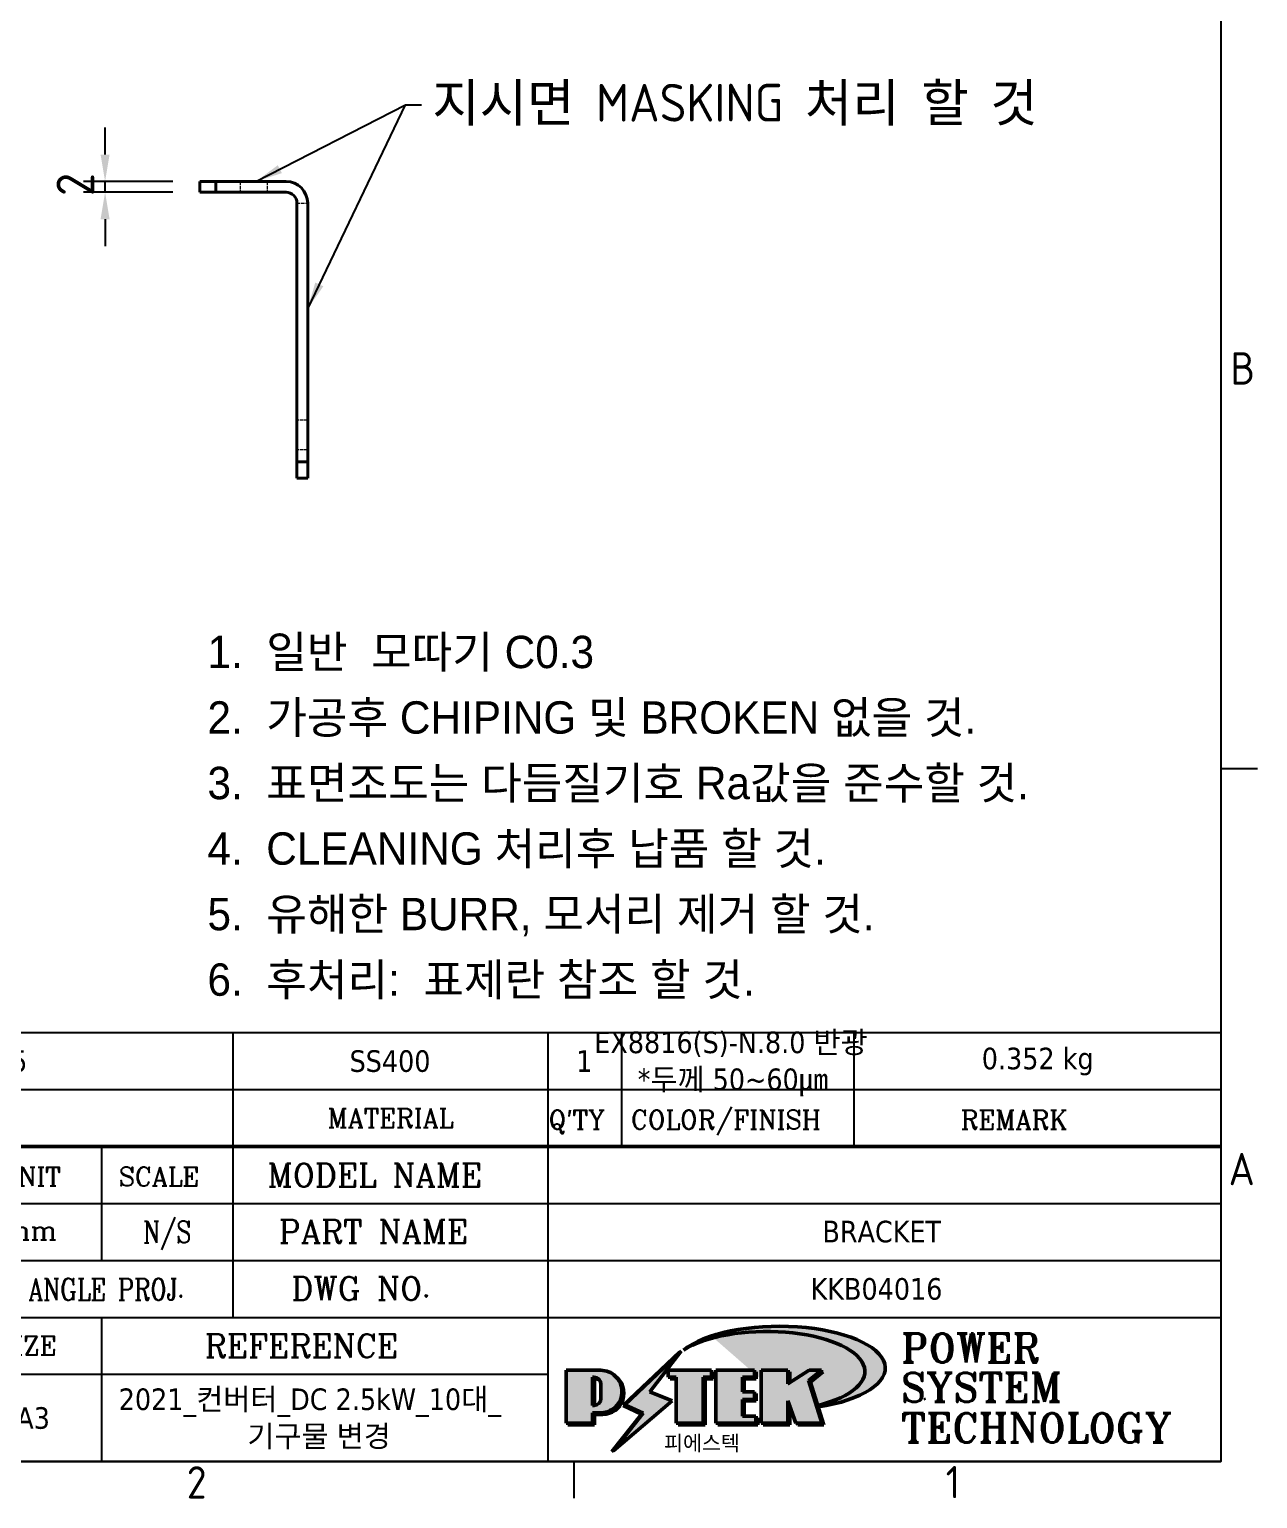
# Model space of a CAD drawing. Header units: millimetres. Extents: x 0 to 840, y 0 to 594.
# Drawn here: x 599.1 to 826.8, y 13.1 to 285.5 of the extents above; entities that cross this region are included whole.
import ezdxf
from ezdxf.enums import TextEntityAlignment as Align

# ---------------------------------------------------------------- set-up
doc = ezdxf.new("R2010")
doc.units = ezdxf.units.MM
doc.header["$LTSCALE"] = 2
doc.linetypes.add('DASHED', pattern=[0.2067, 0.1654, -0.0413])
doc.layers.get('0').update_dxf_attribs({"color": 3, "lineweight": 25})
for name, color, linetype, lineweight in [('가려진 것(ISO)', 2, 'DASHED', 18), ('가시적인 것(ISO)', 3, 'Continuous', 40), ('경계(ISO)', 7, 'Continuous', 25), ('기호(ISO)', 5, 'Continuous', 25), ('제목(ISO)', 5, 'Continuous', 50), ('치수(ISO)', 2, 'Continuous', 25), ('해치(ISO)', 7, 'Continuous', 18)]:
    doc.layers.add(name, color=color, linetype=linetype, lineweight=lineweight)
doc.styles.add('HAN_291', font='')
doc.styles.add('HAN_370', font='', dxfattribs={"width": 2})
doc.styles.add('ISO Proportional', font='arial.ttf')
doc.styles.add('RC_284', font='ROMANC.shx')
doc.styles.add('RC_287', font='ROMANC.shx')
doc.styles.add('RC_292', font='ROMANC.shx')
doc.styles.add('ROMANT_294', font='romant.shx')
doc.styles.add('문자 텍스트_M2B', font='isocp.shx')
doc.styles.add('치수 텍스트_PSTEK_POSCO', font='isocp.shx')
doc.styles.add('텍스트 스타일198', font='tahoma.ttf')
doc.styles.add('텍스트 스타일333', font='ROMANC.shx', dxfattribs={"width": 0.800000011920929})
doc.styles.get('HAN_291').set_extended_font_data('GulimChe')
doc.styles.get('HAN_370').set_extended_font_data('GulimChe')
doc.dimstyles.new('치수_PSTEK_POSCO', dxfattribs={"dimscale": 2, "dimtxt": 3.5, "dimasz": 2.5, "dimexe": 2, "dimexo": 2.5, "dimgap": 1, "dimtad": 1, "dimrnd": 1e-08, "dimdsep": 46, "dimtxsty": '치수 텍스트_PSTEK_POSCO', "dimcen": 0.09, "dimdle": 10, "dimclrd": 7, "dimclre": 7, "dimclrt": 2, "dimadec": 1, "dimazin": 2, "dimtfac": 1, "dimtmove": 0, "dimatfit": 3, "dimfxl": 0, "dimtolj": 1, "dimlwd": -1, "dimlwe": -1, "dimarcsym": 0})
doc.dimstyles.new('치수_PSTEK_POSCO$7', dxfattribs={"dimscale": 2, "dimtxt": 3.5, "dimasz": 2.5, "dimexe": 2, "dimexo": 2.5, "dimgap": 1, "dimtad": 1, "dimrnd": 1e-08, "dimdsep": 46, "dimtxsty": '치수 텍스트_PSTEK_POSCO', "dimcen": 0.09, "dimdle": 10, "dimclrd": 7, "dimclre": 7, "dimclrt": 2, "dimadec": 1, "dimazin": 2, "dimtfac": 1, "dimtmove": 0, "dimatfit": 3, "dimfxl": 0, "dimtolj": 1, "dimlwd": -1, "dimlwe": -1, "dimarcsym": 0})

# ---------------------------------------------------------------- blocks, each defined once
blk = doc.blocks.new('경계 Default Border')
at = {"layer": '경계(ISO)'}
for p, q in [((410, 74.25000190734863), (413.4000015258789, 74.25000190734863)), ((350, 10), (350, 6.599999666213989))]:
    blk.add_line(p, q, dxfattribs=at)
at = {"layer": '경계(ISO)', "flags": 128}
blk.add_lwpolyline([(10, 10), (10, 287.0000076293945), (410, 287.0000076293945), (410, 10), (10, 10)], dxfattribs=at)
at = {"layer": '경계(ISO)', "color": 2, "char_height": 3.00000011920929, "attachment_point": 7, "style": '문자 텍스트_M2B'}
for s, insert in [('B', (410.878270202895, 109.8463944559917)), ('A', (410.7144008173592, 35.61784856929444)), ('2', (314.127739416884, 6.57139439638704)), ('1', (384.4860661041481, 6.59999988079071))]:
    blk.add_mtext(s, dxfattribs=dict(at, insert=insert))
blk = doc.blocks.new('제목 블록 PSTEK')
for color, points in [(252, [(317.2195697678507, 17.0593801673321), (322.0326348870767, 21.62682475217465), (322.2781991042243, 21.94392121864296), (317.0471853425802, 16.97985676345368), (318.7512090904202, 16.1899260703855), (316.0018030350395, 12.71868385740789), (316.3356552234328, 13.00206718743325), (318.9235935156908, 16.2694494742633)]), (5, [(321.6183518841322, 17.4193704504104), (319.5281351041078, 18.24969419629727), (322.4505835294948, 22.02344462252142), (317.2195697678507, 17.0593801673321), (318.9235935156908, 16.2694494742633), (316.1741874603099, 12.79820726128571)]), (1, [(324.4839107253602, 19.60711530335299), (325.2419748254881, 19.60711530335299), (325.2419748254881, 20.25857663940324), (321.2266040451076, 20.25857663940324), (321.2266040451076, 19.60711530335299), (321.9846681452406, 19.60711530335299), (321.9846681452406, 15.3430047401139), (324.4839107253602, 15.3430047401139)]), (252, [(321.9846681452406, 19.60711530335299), (321.4042753185749, 19.60711530335299), (321.4042753185749, 19.45905590879572), (321.9846681452406, 19.45905590879572)]), (252, [(324.6615819988275, 19.45905590879572), (325.4196460989604, 19.45905590879572), (325.4196460989604, 20.11051724484596), (325.2419748254881, 20.11051724484596), (325.2419748254881, 19.60711530335299), (324.4839107253602, 19.60711530335299), (324.4839107253602, 15.3430047401139), (322.1623394187076, 15.3430047401139), (322.1623394187076, 15.19494534555726), (324.6615819988275, 15.19494534555726)]), (1, [(329.2277337269622, 20.25857663940324), (325.65654113025, 20.25857663940324), (325.65654113025, 15.3430047401139), (329.3580259941756, 15.3430047401139), (329.3580259941756, 15.9944660761648), (328.1137701654877, 15.9944660761648), (328.1137701654877, 17.56360607323003), (329.2277337269622, 17.56360607323003), (329.2277337269622, 18.25543873810179), (328.1137701654877, 18.25543873810179), (328.1137701654877, 19.60711530335299), (329.2277337269622, 19.60711530335299)]), (252, [(328.2914414389548, 19.45905590879572), (329.4054050004294, 19.45905590879572), (329.4054050004294, 20.11051724484596), (329.2277337269622, 20.11051724484596), (329.2277337269622, 19.60711530335299), (328.1137701654877, 19.60711530335299), (328.1137701654877, 18.25543873810179), (328.2914414389548, 18.25543873810179)]), (1, [(332.3312149849806, 20.25857663940324), (329.8592894925411, 20.25857663940324), (329.8592894925411, 15.3430047401139), (332.3312149849806, 15.3430047401139), (332.3312149849806, 17.4318630164523), (333.0701931098801, 15.3430047401139), (335.4855464857051, 15.3430047401139), (334.2514536401189, 19.30614745124769), (335.4379594596742, 20.25857663940324), (334.3071782107978, 20.25857663940324), (332.3312149849806, 18.99741471888304)]), (252, [(332.5088862584528, 20.1105172448466), (332.3312149849806, 20.1105172448466), (332.3312149849806, 18.99741471888368), (332.5088862584528, 19.11081371413894)]), (252, [(335.6156307331414, 20.11051724484596), (335.2535118015555, 20.11051724484596), (334.2514536401189, 19.30614745124769), (335.4855464857051, 15.3430047401139), (333.1954852176545, 15.3430047401139), (333.2478643833523, 15.19494534555726), (335.6632177591723, 15.19494534555726), (334.4291249135862, 19.15808805669106)]), (252, [(328.2914414389548, 17.41554667867274), (329.4054050004294, 17.41554667867274), (329.4054050004294, 18.10737934354514), (329.2277337269622, 18.10737934354514), (329.2277337269622, 17.56360607323003), (328.1137701654877, 17.56360607323003), (328.1137701654877, 15.9944660761648), (328.2914414389548, 15.9944660761648)]), (252, [(332.5088862584528, 16.92964231796647), (332.3312149849806, 17.43186301645164), (332.3312149849806, 15.3430047401139), (330.0369607660135, 15.3430047401139), (330.0369607660135, 15.19494534555726), (332.5088862584528, 15.19494534555726)]), (252, [(329.5356972676428, 15.8464066816075), (329.3580259941756, 15.8464066816075), (329.3580259941756, 15.3430047401139), (325.8342124037171, 15.3430047401139), (325.8342124037171, 15.19494534555726), (329.5356972676428, 15.19494534555726)])]:
    blk.add_hatch(color=color).paths.add_polyline_path(points)
h = blk.add_hatch(color=1)
edge = h.paths.add_edge_path(flags=0)
edge.add_line((314.2242174273352, 19.60711530335299), (314.2242174273352, 17.00126995915134))
edge.add_line((314.2242174273352, 17.00126995915134), (314.3485873187598, 17.00126995915134))
edge.add_arc((314.3485873187598, 17.6527312952023), 0.6514613360509371, 270, 360)
edge.add_line((315.0000486548106, 17.6527312952023), (315.0000486548106, 18.95565396730211))
edge.add_arc((314.3485873187598, 18.95565396730212), 0.6514613360508712, 0, 90)
edge.add_line((314.3485873187598, 19.60711530335299), (314.2242174273352, 19.60711530335299))
edge = h.paths.add_edge_path()
edge.add_arc((314.9847713324306, 18.28938669179658), 1.969189947606664, 269.9999999999959, 450)
edge.add_line((314.9847713324306, 20.25857663940318), (311.7664314776902, 20.25857663940324))
edge.add_line((311.7664314776902, 20.25857663940324), (311.7664314776902, 15.3430047401139))
edge.add_line((311.7664314776902, 15.3430047401139), (314.2242174273352, 15.3430047401139))
edge.add_line((314.2242174273352, 15.3430047401139), (314.2242174273352, 16.32019674418991))
edge.add_line((314.2242174273352, 16.32019674418991), (314.9847713324307, 16.32019674418991))
h = blk.add_hatch(color=252)
edge = h.paths.add_edge_path()
edge.add_arc((314.9847713324309, 18.28938669179657), 1.969189947606666, 270, 406.8278729790604)
edge.add_arc((315.1624426058984, 18.1413272972396), 1.969189947606962, -90, 53.560984836317004, ccw=False)
edge.add_line((315.1624426058984, 16.17213734963263), (314.4018887008024, 16.17213734963263))
edge.add_line((314.4018887008024, 16.17213734963263), (314.4018887008024, 15.19494534555726))
edge.add_line((314.4018887008024, 15.19494534555726), (311.9441027511573, 15.19494534555726))
edge.add_line((311.9441027511573, 15.19494534555726), (311.9441027511573, 15.3430047401139))
edge.add_line((311.9441027511573, 15.3430047401139), (314.2242174273352, 15.3430047401139))
edge.add_line((314.2242174273352, 15.3430047401139), (314.2242174273352, 16.32019674418991))
edge.add_line((314.2242174273352, 16.32019674418991), (314.9847713324309, 16.32019674418991))
h = blk.add_hatch(color=252)
edge = h.paths.add_edge_path()
edge.add_line((314.4018887008024, 19.45905590879572), (314.5262585922315, 19.45905590879572))
edge.add_arc((314.5262585922314, 18.80759457274939), 0.6514613360463194, 60.4189348879147, 90.00000000000318, ccw=False)
edge.add_arc((314.3485873187602, 18.95565396730057), 0.6514613360524251, 39.96992292766206, 90.00000000009999)
edge.add_line((314.3485873187591, 19.60711530335307), (314.2242174273352, 19.60711530335298))
edge.add_line((314.2242174273352, 19.60711530335299), (314.2242174273352, 17.00126995915134))
edge.add_line((314.2242174273352, 17.00126995915134), (314.3485873187591, 17.00126995915134))
edge.add_arc((314.3485873187568, 17.652731295233), 0.6514613360816299, 270.0000000002, 274.6930825552478)
edge.add_line((314.4018887008024, 17.0034541317032), (314.4018887008024, 19.45905590879572))
at = {"layer": '해치(ISO)', "true_color": 0x27d1fc}
h = blk.add_hatch(color=140, dxfattribs=at)
edge = h.paths.add_edge_path()
edge.add_ellipse((330.3660919371412, 20.15576403068321), major_axis=(9.100907360794343, 0), ratio=0.4069904968023172, start_angle=301.3098473703837, end_angle=507.7436900681698)
edge.add_ellipse((331.5340919371412, 20.4634168429492), major_axis=(-9.82350664112931, 0), ratio=0.3942600559756514, start_angle=111.51207141178469, end_angle=334.47025347086895, ccw=False)
edge.add_line((335.1363447531188, 16.8601935978785), (335.0955236905705, 16.99119398620872))
at = {"color": 180}
for p, q in [((182.475792979055, 11.79100474011392), (182.4757929790549, 51.56524660363496)), ((182.4757929790549, 51.56524660363496), (372.4757929537551, 51.56524660363496)), ((189.2651435055721, 51.56524660363496), (189.2651435055722, 41.00524660363494)), ((215.2152739891528, 41.00524660363494), (215.2152739891528, 51.56524660363496)), ((280.8758854511282, 51.56524660363496), (280.8758854511282, 41.00524660363494)), ((310.0881549537552, 51.56524660363496), (310.0881549537553, 41.00524660363494)), ((316.9044520275131, 51.56524660363496), (316.9044520275127, 41.00524660363494)), ((338.4566026226726, 51.56524660363496), (338.4566026226727, 41.00524660363494)), ((372.4757929537551, 51.56524660363496), (372.4757929537551, 11.79100474011389)), ((182.475792979055, 46.2852466036349), (372.4757929537551, 46.28524660363492)), ((182.475792979055, 41.00524660363493), (206.451475290024, 41.00524660363493)), ((222.9401812389276, 11.79100474011392), (222.9401812389276, 41.00524660363494)), ((239.4288871878316, 11.79100474011392), (239.4288871878316, 41.00524660363494)), ((255.9175931367356, 11.79100474011392), (255.9175931367356, 41.00524660363494)), ((268.6918866058747, 41.00524660363494), (268.6918866058747, 30.44524660363498)), ((280.8758854511282, 41.00524660363494), (280.8758854511282, 25.16524660363502)), ((310.088154953755, 41.00524660363494), (310.088154953755, 11.79100474011392)), ((182.475792979055, 35.72524660363497), (206.451475290024, 35.72524660363497)), ((198.8621818849491, 12.02524660363491), (198.8621818849491, 35.72524660363497)), ((206.451475290024, 35.72524660363497), (372.4757929537551, 35.72524660363497)), ((182.475792979055, 31.77524660363492), (206.451475290024, 31.77524660363492)), ((255.917593136736, 30.44524660363498), (372.4757929537552, 30.44524660363501)), ((182.475792979055, 27.82524660363487), (206.451475290024, 27.82524660363487)), ((255.9175931367359, 25.16524660363502), (372.4757929537552, 25.165246603635)), ((268.6918866058744, 25.16524660363502), (268.6918866058744, 11.79100474011392)), ((182.475792979055, 23.87524660363505), (206.451475290024, 23.87524660363505)), ((182.475792979055, 19.92524660363478), (206.451475290024, 19.92524660363478)), ((255.9175931367359, 19.88524660363481), (310.0881549537553, 19.88524660363481)), ((206.451475290024, 16.74100474011396), (255.9175931367359, 16.74100474011396)), ((182.475792979055, 15.97524660363496), (206.451475290024, 15.97524660363496)), ((182.475792979055, 11.79100474011392), (372.4757929537551, 11.79100474011389))]:
    blk.add_line(p, q, dxfattribs=at)
at = {"color": 7, "lineweight": 50}
for p, q in [((206.4514752900237, 11.79100474011392), (206.4514752900237, 41.00524660363494)), ((206.451475290024, 41.00524660363494), (372.4757929537551, 41.00524660363496))]:
    blk.add_line(p, q, dxfattribs=at)
at = {"color": 7}
for p, q in [((322.2781991042243, 21.94392121864296), (317.0471853425802, 16.97985676345368)), ((322.4505835294948, 22.02344462252142), (317.2195697678507, 17.0593801673321)), ((319.5281351041078, 18.24969419629727), (322.4505835294948, 22.02344462252142)), ((322.0326348870767, 21.62682475217465), (322.2781991042243, 21.94392121864296)), ((317.2195697678507, 17.0593801673321), (322.0326348870767, 21.62682475217465)), ((311.7664314776902, 20.25900474011391), (311.7664314776902, 15.34300474011391)), ((314.9847713324309, 20.25857663940324), (311.7664314776902, 20.25857663940324)), ((314.9847713324309, 20.25857663940324), (311.7664314776902, 20.25857663940324)), ((311.7664314776902, 20.25857663940324), (311.7664314776902, 15.3430047401139)), ((314.2242174273352, 17.00126995915134), (314.2242174273352, 19.60711530335299)), ((314.2242174273352, 19.60711530335299), (314.3485873187591, 19.60711530335299)), ((314.3485873187591, 19.60711530335299), (314.2242174273352, 19.60711530335299)), ((314.2242174273352, 19.60711530335299), (314.2242174273352, 17.00126995915134)), ((314.2242174273352, 17.00126995915134), (314.2242174273352, 19.60711530335299)), ((314.2242174273352, 19.60711530335299), (314.3485873187591, 19.60711530335299)), ((314.4018887008024, 19.45905590879572), (314.5262585922314, 19.45905590879572)), ((314.4018887008024, 17.0034541317032), (314.4018887008024, 19.45905590879572)), ((325.2419748254881, 20.25857663940324), (321.2266040451076, 20.25857663940324)), ((321.2266040451076, 20.25857663940324), (321.2266040451076, 19.60711530335299)), ((325.2419748254881, 20.25857663940324), (321.2266040451076, 20.25857663940324)), ((321.2266040451076, 20.25857663940324), (321.2266040451076, 19.60711530335299)), ((321.2266040451076, 19.60711530335299), (321.9846681452406, 19.60711530335299)), ((321.2266040451076, 19.60711530335299), (321.9846681452406, 19.60711530335299)), ((321.4042753185749, 19.60711530335299), (321.4042753185749, 19.45905590879572)), ((321.9846681452406, 19.60711530335299), (321.4042753185749, 19.60711530335299)), ((321.4042753185749, 19.45905590879572), (321.9846681452406, 19.45905590879572)), ((321.9846681452406, 19.60711530335299), (321.9846681452406, 15.3430047401139)), ((321.9846681452406, 19.45905590879572), (321.9846681452406, 19.60711530335299)), ((321.9846681452406, 19.60711530335299), (321.9846681452406, 15.3430047401139)), ((324.4839107253602, 19.60711530335299), (325.2419748254881, 19.60711530335299)), ((324.4839107253602, 15.3430047401139), (324.4839107253602, 19.60711530335299)), ((325.2419748254881, 19.60711530335299), (324.4839107253602, 19.60711530335299)), ((324.4839107253602, 19.60711530335299), (324.4839107253602, 15.3430047401139)), ((324.4839107253602, 19.60711530335299), (325.2419748254881, 19.60711530335299)), ((324.4839107253602, 15.3430047401139), (324.4839107253602, 19.60711530335299)), ((324.6615819988275, 19.45905590879572), (325.4196460989604, 19.45905590879572)), ((324.6615819988275, 15.19494534555726), (324.6615819988275, 19.45905590879572)), ((325.2419748254881, 19.60711530335299), (325.2419748254881, 20.25857663940324)), ((325.2419748254881, 19.60711530335299), (325.2419748254881, 20.25857663940324)), ((325.4196460989604, 20.11051724484596), (325.2419748254881, 20.11051724484596)), ((325.2419748254881, 20.11051724484596), (325.2419748254881, 19.60711530335299)), ((325.4196460989604, 19.45905590879572), (325.4196460989604, 20.11051724484596)), ((329.2277337269622, 20.25857663940324), (325.65654113025, 20.25857663940324)), ((325.65654113025, 20.25857663940324), (325.65654113025, 15.3430047401139)), ((325.65654113025, 20.25857663940324), (325.65654113025, 15.3430047401139)), ((329.2277337269622, 20.25857663940324), (325.65654113025, 20.25857663940324)), ((328.1137701654877, 18.25543873810179), (328.1137701654877, 19.60711530335299)), ((328.1137701654877, 19.60711530335299), (329.2277337269622, 19.60711530335299)), ((329.2277337269622, 19.60711530335299), (328.1137701654877, 19.60711530335299)), ((328.1137701654877, 19.60711530335299), (328.1137701654877, 18.25543873810179)), ((328.1137701654877, 18.25543873810179), (328.1137701654877, 19.60711530335299)), ((328.1137701654877, 19.60711530335299), (329.2277337269622, 19.60711530335299)), ((328.2914414389548, 18.25543873810179), (328.2914414389548, 19.45905590879572)), ((328.2914414389548, 19.45905590879572), (329.4054050004294, 19.45905590879572)), ((329.2277337269622, 19.60711530335299), (329.2277337269622, 20.25857663940324)), ((329.2277337269622, 19.60711530335299), (329.2277337269622, 20.25857663940324)), ((329.4054050004294, 20.11051724484596), (329.2277337269622, 20.11051724484596)), ((329.2277337269622, 20.11051724484596), (329.2277337269622, 19.60711530335299)), ((329.4054050004294, 19.45905590879572), (329.4054050004294, 20.11051724484596)), ((332.3312149849806, 20.25857663940324), (329.8592894925411, 20.25857663940324)), ((329.8592894925411, 20.25857663940324), (329.8592894925411, 15.3430047401139)), ((329.8592894925411, 20.25857663940324), (329.8592894925411, 15.3430047401139)), ((332.3312149849806, 20.25857663940324), (329.8592894925411, 20.25857663940324)), ((334.3071782107978, 20.25857663940324), (332.3312149849806, 18.99741471888304)), ((332.3312149849806, 18.99741471888304), (332.3312149849806, 20.25857663940324)), ((334.3071782107978, 20.25857663940324), (332.3312149849806, 18.99741471888304)), ((332.3312149849806, 18.99741471888304), (332.3312149849806, 20.25857663940324)), ((332.5088862584528, 20.1105172448466), (332.3312149849806, 20.1105172448466)), ((332.3312149849806, 20.1105172448466), (332.3312149849806, 18.99741471888368)), ((332.3312149849806, 18.99741471888368), (332.5088862584528, 19.11081371413894)), ((332.5088862584528, 19.11081371413894), (332.5088862584528, 20.1105172448466)), ((334.2514536401189, 19.30614745124769), (335.4379594596742, 20.25857663940324)), ((334.2514536401189, 19.30614745124769), (335.4379594596742, 20.25857663940324)), ((335.2535118015555, 20.11051724484596), (334.2514536401189, 19.30614745124769)), ((335.4855464857051, 15.3430047401139), (334.2514536401189, 19.30614745124769)), ((334.2514536401189, 19.30614745124769), (335.4855464857051, 15.3430047401139)), ((335.4855464857051, 15.3430047401139), (334.2514536401189, 19.30614745124769)), ((335.4379594596742, 20.25857663940324), (334.3071782107978, 20.25857663940324)), ((335.4379594596742, 20.25857663940324), (334.3071782107978, 20.25857663940324)), ((334.4291249135862, 19.15808805669104), (335.6156307331414, 20.11051724484596)), ((335.6632177591723, 15.19494534555726), (334.4291249135862, 19.15808805669104)), ((335.6156307331414, 20.11051724484596), (335.2535118015555, 20.11051724484596)), ((315.0000486548106, 18.95565396730275), (315.0000486548106, 17.65273129520161)), ((315.0000486548106, 18.95565396730275), (315.0000486548106, 17.65273129520161)), ((321.6183518841322, 17.4193704504104), (319.5281351041078, 18.24969419629727)), ((329.2277337269622, 18.25543873810179), (328.1137701654877, 18.25543873810179)), ((328.1137701654877, 18.25543873810179), (328.2914414389548, 18.25543873810179)), ((329.2277337269622, 18.25543873810179), (328.1137701654877, 18.25543873810179)), ((329.2277337269622, 17.56360607323003), (329.2277337269622, 18.25543873810179)), ((329.2277337269622, 17.56360607323003), (329.2277337269622, 18.25543873810179)), ((329.4054050004294, 18.10737934354514), (329.2277337269622, 18.10737934354514)), ((329.2277337269622, 18.10737934354514), (329.2277337269622, 17.56360607323003)), ((329.4054050004294, 17.41554667867274), (329.4054050004294, 18.10737934354514)), ((314.3485873187591, 17.00126995915134), (314.2242174273352, 17.00126995915134)), ((314.2242174273352, 17.00126995915134), (314.3485873187591, 17.00126995915134)), ((314.3485873187591, 17.00126995915134), (314.2242174273352, 17.00126995915134)), ((316.1741874603099, 12.79820726128571), (321.6183518841322, 17.4193704504104)), ((317.0471853425802, 16.97985676345368), (318.7512090904202, 16.1899260703855)), ((318.9235935156908, 16.2694494742633), (317.2195697678507, 17.0593801673321)), ((317.2195697678507, 17.0593801673321), (318.9235935156908, 16.2694494742633)), ((328.1137701654877, 17.56360607323003), (329.2277337269622, 17.56360607323003)), ((328.1137701654877, 15.9944660761648), (328.1137701654877, 17.56360607323003)), ((329.2277337269622, 17.56360607323003), (328.1137701654877, 17.56360607323003)), ((328.1137701654877, 17.56360607323003), (328.1137701654877, 15.9944660761648)), ((328.1137701654877, 17.56360607323003), (329.2277337269622, 17.56360607323003)), ((328.1137701654877, 15.9944660761648), (328.1137701654877, 17.56360607323003)), ((328.2914414389548, 15.9944660761648), (328.2914414389548, 17.41554667867274)), ((328.2914414389548, 17.41554667867274), (329.4054050004294, 17.41554667867274)), ((332.3312149849806, 17.4318630164523), (333.0701931098801, 15.3430047401139)), ((332.3312149849806, 15.3430047401139), (332.3312149849806, 17.4318630164523)), ((332.5088862584528, 16.92964231796647), (332.3312149849806, 17.43186301645164)), ((332.3312149849806, 17.43186301645164), (332.3312149849806, 15.3430047401139)), ((332.3312149849806, 17.4318630164523), (333.0701931098801, 15.3430047401139)), ((332.3312149849806, 15.3430047401139), (332.3312149849806, 17.4318630164523)), ((332.5088862584528, 15.19494534555726), (332.5088862584528, 16.92964231796647)), ((345.0447381189468, 17.50375595811051), (344.9867755289346, 17.689895936919)), ((311.7664314776902, 15.3430047401139), (314.2242174273352, 15.3430047401139)), ((311.7664314776902, 15.3430047401139), (314.2242174273352, 15.3430047401139)), ((314.2242174273352, 15.3430047401139), (311.9441027511573, 15.3430047401139)), ((311.9441027511573, 15.3430047401139), (311.9441027511573, 15.19494534555726)), ((311.9441027511573, 15.19494534555726), (314.4018887008024, 15.19494534555726)), ((314.2242174273352, 16.32019674418991), (314.9847713324309, 16.32019674418991)), ((314.2242174273352, 15.3430047401139), (314.2242174273352, 16.32019674418991)), ((314.9847713324309, 16.32019674418991), (314.2242174273352, 16.32019674418991)), ((314.2242174273352, 16.32019674418991), (314.2242174273352, 15.3430047401139)), ((314.2242174273352, 16.32019674418991), (314.9847713324309, 16.32019674418991)), ((314.2242174273352, 15.3430047401139), (314.2242174273352, 16.32019674418991)), ((314.4018887008024, 16.17213734963263), (315.162442605898, 16.17213734963263)), ((314.4018887008024, 15.19494534555726), (314.4018887008024, 16.17213734963263)), ((318.7512090904202, 16.1899260703855), (316.0018030350395, 12.71868385740789)), ((318.9235935156908, 16.2694494742633), (316.1741874603099, 12.79820726128571)), ((316.3356552234328, 13.00206718743325), (318.9235935156908, 16.2694494742633)), ((321.9846681452406, 15.3430047401139), (324.4839107253602, 15.3430047401139)), ((321.9846681452406, 15.3430047401139), (324.4839107253602, 15.3430047401139)), ((324.4839107253602, 15.3430047401139), (322.1623394187076, 15.3430047401139)), ((322.1623394187076, 15.3430047401139), (322.1623394187076, 15.19494534555726)), ((322.1623394187076, 15.19494534555726), (324.6615819988275, 15.19494534555726)), ((325.65654113025, 15.3430047401139), (329.3580259941756, 15.3430047401139)), ((325.65654113025, 15.3430047401139), (329.3580259941756, 15.3430047401139)), ((329.3580259941756, 15.3430047401139), (325.8342124037171, 15.3430047401139)), ((325.8342124037171, 15.3430047401139), (325.8342124037171, 15.19494534555726)), ((325.8342124037171, 15.19494534555726), (329.5356972676428, 15.19494534555726)), ((329.3580259941756, 15.9944660761648), (328.1137701654877, 15.9944660761648)), ((328.1137701654877, 15.9944660761648), (328.2914414389548, 15.9944660761648)), ((329.3580259941756, 15.9944660761648), (328.1137701654877, 15.9944660761648)), ((329.3580259941756, 15.3430047401139), (329.3580259941756, 15.9944660761648)), ((329.3580259941756, 15.3430047401139), (329.3580259941756, 15.9944660761648)), ((329.5356972676428, 15.8464066816075), (329.3580259941756, 15.8464066816075)), ((329.3580259941756, 15.8464066816075), (329.3580259941756, 15.3430047401139)), ((329.5356972676428, 15.19494534555726), (329.5356972676428, 15.8464066816075)), ((329.8592894925411, 15.3430047401139), (332.3312149849806, 15.3430047401139)), ((329.8592894925411, 15.3430047401139), (332.3312149849806, 15.3430047401139)), ((332.3312149849806, 15.3430047401139), (330.0369607660135, 15.3430047401139)), ((330.0369607660135, 15.3430047401139), (330.0369607660135, 15.19494534555726)), ((330.0369607660135, 15.19494534555726), (332.5088862584528, 15.19494534555726)), ((333.0701931098801, 15.3430047401139), (335.4855464857051, 15.3430047401139)), ((333.0701931098801, 15.3430047401139), (335.4855464857051, 15.3430047401139)), ((335.4855464857051, 15.3430047401139), (333.1954852176545, 15.3430047401139)), ((333.1954852176545, 15.3430047401139), (333.2478643833523, 15.19494534555726)), ((333.2478643833523, 15.19494534555726), (335.6632177591723, 15.19494534555726)), ((316.0018030350395, 12.71868385740789), (316.3356552234328, 13.00206718743325))]:
    blk.add_line(p, q, dxfattribs=at)
at = {"color": 5}
for p, q in [((322.4505835294948, 22.02344462252142), (317.2195697678507, 17.0593801673321)), ((319.5281351041078, 18.24969419629727), (322.4505835294948, 22.02344462252142)), ((321.6183518841322, 17.4193704504104), (319.5281351041078, 18.24969419629727)), ((316.1741874603099, 12.79820726128571), (321.6183518841322, 17.4193704504104)), ((317.2195697678507, 17.0593801673321), (318.9235935156908, 16.2694494742633)), ((318.9235935156908, 16.2694494742633), (316.1741874603099, 12.79820726128571))]:
    blk.add_line(p, q, dxfattribs=at)
at = {"color": 1}
for p, q in [((314.9847713324309, 20.25857663940324), (311.7664314776902, 20.25857663940324)), ((311.7664314776902, 20.25857663940324), (311.7664314776902, 15.3430047401139)), ((314.2242174273352, 17.00126995915134), (314.2242174273352, 19.60711530335299)), ((314.2242174273352, 19.60711530335299), (314.3485873187591, 19.60711530335299)), ((325.2419748254881, 20.25857663940324), (321.2266040451076, 20.25857663940324)), ((321.2266040451076, 20.25857663940324), (321.2266040451076, 19.60711530335299)), ((321.2266040451076, 19.60711530335299), (321.9846681452406, 19.60711530335299)), ((321.9846681452406, 19.60711530335299), (321.9846681452406, 15.3430047401139)), ((324.4839107253602, 19.60711530335299), (325.2419748254881, 19.60711530335299)), ((324.4839107253602, 15.3430047401139), (324.4839107253602, 19.60711530335299)), ((325.2419748254881, 19.60711530335299), (325.2419748254881, 20.25857663940324)), ((329.2277337269622, 20.25857663940324), (325.65654113025, 20.25857663940324)), ((325.65654113025, 20.25857663940324), (325.65654113025, 15.3430047401139)), ((328.1137701654877, 18.25543873810179), (328.1137701654877, 19.60711530335299)), ((328.1137701654877, 19.60711530335299), (329.2277337269622, 19.60711530335299)), ((329.2277337269622, 19.60711530335299), (329.2277337269622, 20.25857663940324)), ((332.3312149849806, 20.25857663940324), (329.8592894925411, 20.25857663940324)), ((329.8592894925411, 20.25857663940324), (329.8592894925411, 15.3430047401139)), ((334.3071782107978, 20.25857663940324), (332.3312149849806, 18.99741471888304)), ((332.3312149849806, 18.99741471888304), (332.3312149849806, 20.25857663940324)), ((334.2514536401189, 19.30614745124769), (335.4379594596742, 20.25857663940324)), ((335.4855464857051, 15.3430047401139), (334.2514536401189, 19.30614745124769)), ((335.4379594596742, 20.25857663940324), (334.3071782107978, 20.25857663940324)), ((315.0000486548106, 18.95565396730275), (315.0000486548106, 17.65273129520161)), ((329.2277337269622, 18.25543873810179), (328.1137701654877, 18.25543873810179)), ((329.2277337269622, 17.56360607323003), (329.2277337269622, 18.25543873810179)), ((314.3485873187591, 17.00126995915134), (314.2242174273352, 17.00126995915134)), ((328.1137701654877, 17.56360607323003), (329.2277337269622, 17.56360607323003)), ((328.1137701654877, 15.9944660761648), (328.1137701654877, 17.56360607323003)), ((332.3312149849806, 17.4318630164523), (333.0701931098801, 15.3430047401139)), ((332.3312149849806, 15.3430047401139), (332.3312149849806, 17.4318630164523)), ((311.7664314776902, 15.3430047401139), (314.2242174273352, 15.3430047401139)), ((314.2242174273352, 16.32019674418991), (314.9847713324309, 16.32019674418991)), ((314.2242174273352, 15.3430047401139), (314.2242174273352, 16.32019674418991)), ((321.9846681452406, 15.3430047401139), (324.4839107253602, 15.3430047401139)), ((325.65654113025, 15.3430047401139), (329.3580259941756, 15.3430047401139)), ((329.3580259941756, 15.9944660761648), (328.1137701654877, 15.9944660761648)), ((329.3580259941756, 15.3430047401139), (329.3580259941756, 15.9944660761648)), ((329.8592894925411, 15.3430047401139), (332.3312149849806, 15.3430047401139)), ((333.0701931098801, 15.3430047401139), (335.4855464857051, 15.3430047401139))]:
    blk.add_line(p, q, dxfattribs=at)
at = {"color": 7}
for centre, radius, start, end in [((314.3485873187598, 18.95565396730211), 0.6514613360508712, 0, 90), ((314.3485873187602, 18.95565396730057), 0.6514613360524251, 39.96992292766117, 90), ((314.3485873187598, 18.95565396730212), 0.6514613360508712, 0, 90), ((314.5262585922314, 18.80759457274939), 0.6514613360463193, 60.41893488791137, 90), ((314.9847713324309, 18.28938669179658), 1.969189947606665, 270, 90), ((314.9847713324309, 18.28938669179658), 1.969189947606665, 270, 90), ((314.9847713324307, 18.2893866917965), 1.969189947606594, 270, 46.82787297909833), ((315.1624426058984, 18.1413272972396), 1.969189947606961, 270, 53.56098483636067), ((314.3485873187597, 17.65273129520228), 0.6514613360509381, 270, 0), ((314.3485873187598, 17.6527312952023), 0.6514613360509381, 270, 0), ((314.3485873187568, 17.652731295233), 0.6514613360816299, 270, 274.6930825552478)]:
    blk.add_arc(centre, radius, start, end, dxfattribs=at)
at = {"color": 1}
for centre, radius, start, end in [((314.3485873187598, 18.95565396730211), 0.6514613360508712, 0, 90), ((314.9847713324309, 18.28938669179657), 1.969189947606665, 270, 90), ((314.3485873187598, 17.6527312952023), 0.6514613360509381, 270, 0)]:
    blk.add_arc(centre, radius, start, end, dxfattribs=at)
at = {"layer": '제목(ISO)', "lineweight": 18}
blk.add_line((182.475792979055, 35.72500474011393), (182.475792979055, 11.79100474011392), dxfattribs=at)
at = {"layer": '제목(ISO)'}
for p, q in [((322.2781991042243, 21.94392121864296), (317.0471853425802, 16.97985676345368)), ((322.4505835294948, 22.02344462252142), (317.2195697678507, 17.0593801673321)), ((319.5281351041078, 18.24969419629727), (322.4505835294948, 22.02344462252142)), ((322.0326348870767, 21.62682475217465), (322.2781991042243, 21.94392121864296)), ((317.2195697678507, 17.0593801673321), (322.0326348870767, 21.62682475217465)), ((314.9847713324306, 20.25857663940324), (311.7664314776902, 20.25857663940324)), ((311.7664314776902, 20.25857663940324), (311.7664314776902, 15.3430047401139)), ((314.2242174273352, 17.00126995915134), (314.2242174273352, 19.60711530335299)), ((314.2242174273352, 19.60711530335299), (314.3485873187598, 19.60711530335299)), ((314.3485873187591, 19.60711530335299), (314.2242174273352, 19.60711530335299)), ((314.2242174273352, 19.60711530335299), (314.2242174273352, 17.00126995915134)), ((314.4018887008024, 19.45905590879572), (314.5262585922314, 19.45905590879572)), ((314.4018887008024, 17.0034541317032), (314.4018887008024, 19.45905590879572)), ((325.2419748254881, 20.25857663940324), (321.2266040451076, 20.25857663940324)), ((321.2266040451076, 20.25857663940324), (321.2266040451076, 19.60711530335299)), ((321.2266040451076, 19.60711530335299), (321.9846681452406, 19.60711530335299)), ((321.9846681452406, 19.60711530335299), (321.4042753185749, 19.60711530335299)), ((321.4042753185749, 19.60711530335299), (321.4042753185749, 19.45905590879572)), ((321.4042753185749, 19.45905590879572), (321.9846681452406, 19.45905590879572)), ((321.9846681452406, 19.60711530335299), (321.9846681452406, 15.3430047401139)), ((321.9846681452406, 19.45905590879572), (321.9846681452406, 19.60711530335299)), ((324.4839107253602, 19.60711530335299), (325.2419748254881, 19.60711530335299)), ((324.4839107253602, 15.3430047401139), (324.4839107253602, 19.60711530335299)), ((325.2419748254881, 19.60711530335299), (324.4839107253602, 19.60711530335299)), ((324.4839107253602, 19.60711530335299), (324.4839107253602, 15.3430047401139)), ((324.6615819988275, 19.45905590879572), (325.4196460989604, 19.45905590879572)), ((324.6615819988275, 15.19494534555726), (324.6615819988275, 19.45905590879572)), ((325.2419748254881, 19.60711530335299), (325.2419748254881, 20.25857663940324)), ((325.4196460989604, 20.11051724484596), (325.2419748254881, 20.11051724484596)), ((325.2419748254881, 20.11051724484596), (325.2419748254881, 19.60711530335299)), ((325.4196460989604, 19.45905590879572), (325.4196460989604, 20.11051724484596)), ((329.2277337269622, 20.25857663940324), (325.65654113025, 20.25857663940324)), ((325.65654113025, 20.25857663940324), (325.65654113025, 15.3430047401139)), ((328.1137701654877, 18.25543873810179), (328.1137701654877, 19.60711530335299)), ((328.1137701654877, 19.60711530335299), (329.2277337269622, 19.60711530335299)), ((329.2277337269622, 19.60711530335299), (328.1137701654877, 19.60711530335299)), ((328.1137701654877, 19.60711530335299), (328.1137701654877, 18.25543873810179)), ((328.2914414389548, 19.45905590879572), (329.4054050004294, 19.45905590879572)), ((328.2914414389548, 18.25543873810179), (328.2914414389548, 19.45905590879572)), ((329.2277337269622, 19.60711530335299), (329.2277337269622, 20.25857663940324)), ((329.4054050004294, 20.11051724484596), (329.2277337269622, 20.11051724484596)), ((329.2277337269622, 20.11051724484596), (329.2277337269622, 19.60711530335299)), ((329.4054050004294, 19.45905590879572), (329.4054050004294, 20.11051724484596)), ((332.3312149849806, 20.25857663940324), (329.8592894925411, 20.25857663940324)), ((329.8592894925411, 20.25857663940324), (329.8592894925411, 15.3430047401139)), ((334.3071782107978, 20.25857663940324), (332.3312149849806, 18.99741471888304)), ((332.3312149849806, 18.99741471888304), (332.3312149849806, 20.25857663940324)), ((332.5088862584528, 20.1105172448466), (332.3312149849806, 20.1105172448466)), ((332.3312149849806, 20.1105172448466), (332.3312149849806, 18.99741471888368)), ((332.3312149849806, 18.99741471888368), (332.5088862584528, 19.11081371413894)), ((332.5088862584528, 19.11081371413894), (332.5088862584528, 20.1105172448466)), ((334.2514536401189, 19.30614745124769), (335.4379594596742, 20.25857663940324)), ((335.2535118015555, 20.11051724484596), (334.2514536401189, 19.30614745124769)), ((335.4855464857051, 15.3430047401139), (334.2514536401189, 19.30614745124769)), ((334.2514536401189, 19.30614745124769), (335.4855464857051, 15.3430047401139)), ((335.4379594596742, 20.25857663940324), (334.3071782107978, 20.25857663940324)), ((334.4291249135862, 19.15808805669106), (335.6156307331414, 20.11051724484596)), ((335.6632177591723, 15.19494534555726), (334.4291249135862, 19.15808805669106)), ((335.6156307331414, 20.11051724484596), (335.2535118015555, 20.11051724484596)), ((315.0000486548106, 18.95565396730211), (315.0000486548106, 17.6527312952023)), ((321.6183518841322, 17.4193704504104), (319.5281351041078, 18.24969419629727)), ((329.2277337269622, 18.25543873810179), (328.1137701654877, 18.25543873810179)), ((328.1137701654877, 18.25543873810179), (328.2914414389548, 18.25543873810179)), ((329.2277337269622, 17.56360607323003), (329.2277337269622, 18.25543873810179)), ((329.4054050004294, 18.10737934354514), (329.2277337269622, 18.10737934354514)), ((329.2277337269622, 18.10737934354514), (329.2277337269622, 17.56360607323003)), ((329.4054050004294, 17.41554667867274), (329.4054050004294, 18.10737934354514)), ((314.3485873187598, 17.00126995915134), (314.2242174273352, 17.00126995915134)), ((314.2242174273352, 17.00126995915134), (314.3485873187591, 17.00126995915134)), ((316.1741874603099, 12.79820726128571), (321.6183518841322, 17.4193704504104)), ((317.0471853425802, 16.97985676345368), (318.7512090904202, 16.1899260703855)), ((317.2195697678507, 17.0593801673321), (318.9235935156908, 16.2694494742633)), ((318.9235935156908, 16.2694494742633), (317.2195697678507, 17.0593801673321)), ((328.1137701654877, 15.9944660761648), (328.1137701654877, 17.56360607323003)), ((328.1137701654877, 17.56360607323003), (329.2277337269622, 17.56360607323003)), ((329.2277337269622, 17.56360607323003), (328.1137701654877, 17.56360607323003)), ((328.1137701654877, 17.56360607323003), (328.1137701654877, 15.9944660761648)), ((328.2914414389548, 17.41554667867274), (329.4054050004294, 17.41554667867274)), ((328.2914414389548, 15.9944660761648), (328.2914414389548, 17.41554667867274)), ((332.3312149849806, 15.3430047401139), (332.3312149849806, 17.4318630164523)), ((332.3312149849806, 17.4318630164523), (333.0701931098801, 15.3430047401139)), ((332.5088862584528, 16.92964231796647), (332.3312149849806, 17.43186301645164)), ((332.3312149849806, 17.43186301645164), (332.3312149849806, 15.3430047401139)), ((332.5088862584528, 15.19494534555726), (332.5088862584528, 16.92964231796647)), ((311.7664314776902, 15.3430047401139), (314.2242174273352, 15.3430047401139)), ((314.2242174273352, 15.3430047401139), (311.9441027511573, 15.3430047401139)), ((311.9441027511573, 15.3430047401139), (311.9441027511573, 15.19494534555726)), ((311.9441027511573, 15.19494534555726), (314.4018887008024, 15.19494534555726)), ((314.2242174273352, 15.3430047401139), (314.2242174273352, 16.32019674418991)), ((314.2242174273352, 16.32019674418991), (314.9847713324307, 16.32019674418991)), ((314.9847713324309, 16.32019674418991), (314.2242174273352, 16.32019674418991)), ((314.2242174273352, 16.32019674418991), (314.2242174273352, 15.3430047401139)), ((314.4018887008024, 15.19494534555726), (314.4018887008024, 16.17213734963263)), ((314.4018887008024, 16.17213734963263), (315.1624426058984, 16.17213734963263)), ((318.7512090904202, 16.1899260703855), (316.0018030350395, 12.71868385740789)), ((318.9235935156908, 16.2694494742633), (316.1741874603099, 12.79820726128571)), ((316.3356552234328, 13.00206718743325), (318.9235935156908, 16.2694494742633)), ((321.9846681452406, 15.3430047401139), (324.4839107253602, 15.3430047401139)), ((324.4839107253602, 15.3430047401139), (322.1623394187076, 15.3430047401139)), ((322.1623394187076, 15.3430047401139), (322.1623394187076, 15.19494534555726)), ((322.1623394187076, 15.19494534555726), (324.6615819988275, 15.19494534555726)), ((325.65654113025, 15.3430047401139), (329.3580259941756, 15.3430047401139)), ((329.3580259941756, 15.3430047401139), (325.8342124037171, 15.3430047401139)), ((325.8342124037171, 15.3430047401139), (325.8342124037171, 15.19494534555726)), ((325.8342124037171, 15.19494534555726), (329.5356972676428, 15.19494534555726)), ((329.3580259941756, 15.9944660761648), (328.1137701654877, 15.9944660761648)), ((328.1137701654877, 15.9944660761648), (328.2914414389548, 15.9944660761648)), ((329.3580259941756, 15.3430047401139), (329.3580259941756, 15.9944660761648)), ((329.5356972676428, 15.8464066816075), (329.3580259941756, 15.8464066816075)), ((329.3580259941756, 15.8464066816075), (329.3580259941756, 15.3430047401139)), ((329.5356972676428, 15.19494534555726), (329.5356972676428, 15.8464066816075)), ((329.8592894925411, 15.3430047401139), (332.3312149849806, 15.3430047401139)), ((332.3312149849806, 15.3430047401139), (330.0369607660135, 15.3430047401139)), ((330.0369607660135, 15.3430047401139), (330.0369607660135, 15.19494534555726)), ((330.0369607660135, 15.19494534555726), (332.5088862584528, 15.19494534555726)), ((333.0701931098801, 15.3430047401139), (335.4855464857051, 15.3430047401139)), ((335.4855464857051, 15.3430047401139), (333.1954852176545, 15.3430047401139)), ((333.1954852176545, 15.3430047401139), (333.2478643833523, 15.19494534555726)), ((333.2478643833523, 15.19494534555726), (335.6632177591723, 15.19494534555726)), ((316.0018030350395, 12.71868385740789), (316.3356552234328, 13.00206718743325))]:
    blk.add_line(p, q, dxfattribs=at)
at = {"layer": '제목(ISO)', "color": 4}
blk.add_line((335.1363447531188, 16.8601935978785), (335.0955236905705, 16.99119398620872), dxfattribs=at)
at = {"layer": '제목(ISO)'}
for centre, radius, start, end in [((314.3485873187598, 18.95565396730212), 0.6514613360508712, 0, 90), ((314.3485873187602, 18.95565396730057), 0.6514613360524251, 39.96992292766117, 90), ((314.5262585922314, 18.80759457274939), 0.6514613360463193, 60.41893488791137, 90), ((314.9847713324306, 18.28938669179658), 1.969189947606664, 46.82787297909431, 90), ((314.9847713324307, 18.2893866917965), 1.969189947606594, 270, 46.82787297909833), ((314.9847713324309, 18.28938669179657), 1.969189947606666, 270, 46.8278729790603), ((315.1624426058984, 18.1413272972396), 1.969189947606962, 270, 53.56098483631701), ((314.3485873187598, 17.6527312952023), 0.6514613360509371, 270, 0), ((314.3485873187568, 17.652731295233), 0.6514613360816299, 270, 274.6930825552478)]:
    blk.add_arc(centre, radius, start, end, dxfattribs=at)
at = {"layer": '제목(ISO)', "color": 4}
for centre, major_axis, ratio, start_param, end_param in [((331.5340919371412, 20.4634168429492), (9.82350664112931, 0), 0.3942600559756514, 5.087845455444478, 8.97919982663645), ((330.3660919371412, 20.15576403068321), (9.100907360794343, 0), 0.4069904968023172, 5.258848905294775, 8.861799147915196)]:
    blk.add_ellipse(centre, major_axis=major_axis, ratio=ratio, start_param=start_param, end_param=end_param, dxfattribs=at)
at = {"color": 2}
for s, height, style, p in [('NO', 1.742399930953979, 'RC_284', (184.135398793432, 42.62317362549192)), ('PART NO', 1.742399930953979, 'RC_284', (195.3359407378685, 42.62317362549192)), ('DESCRIPTION', 1.742399930953979, 'RC_284', (240.4025565652523, 42.62317362549192)), ("Q'TY", 1.742399930953979, 'RC_284', (310.1440786515383, 42.62317362549192)), ('COLOR/FINISH', 1.742399930953979, 'RC_284', (317.7725341324144, 42.62317362549192)), ('REMARK', 1.742399930953979, 'RC_284', (348.346649953877, 42.62317362549192)), (' TOLERANCE', 1.899999976158142, 'RC_287', (184.0872874387979, 37.00893196870329)), ('DRAWN', 1.899999976158142, 'RC_287', (208.9766620976279, 37.00893196870329)), ('CHECKED', 1.899999976158142, 'RC_287', (223.6856844514997, 37.00893196870329)), ('APPROVED', 1.899999976158142, 'RC_287', (239.7795453577791, 37.00893196870329)), ('UNIT', 1.742399930953979, 'RC_284', (259.1652673287452, 37.34317362549218)), ('SCALE', 1.742399930953979, 'RC_284', (270.2934779252897, 37.34317362549218)), ('MODEL NAME', 2.178000062704086, 'RC_292', (284.096330289083, 37.25462520371384)), ('    ~ 6', 2.000000029802322, 'HAN_291', (183.7721304966814, 32.8176515608431)), ('0.08', 2.000000029802322, 'HAN_291', (200.5467345600617, 33.09873600004101)), ('PART NAME', 2.178000062704086, 'RC_292', (285.1416959765849, 32.03045329421792)), ('mm', 1.742399930953979, 'RC_284', (259.6505418159997, 32.3543089683787)), ('  7 ~ 30', 2.000000029802322, 'HAN_291', (183.7721304966814, 28.70538114822415)), ('0.1', 2.000000029802322, 'HAN_291', (200.5467345600617, 28.98646558742206)), (' DWG NO.', 2.178000062704086, 'RC_292', (284.8124284083233, 26.75045329421772)), (' 31 ~ 120', 2.000000029802322, 'HAN_291', (183.7721304966814, 24.82628181916237)), ('0.2', 2.000000029802322, 'HAN_291', (200.5467345600617, 25.10736625836028)), ('121 ~ 300', 2.000000029802322, 'HAN_291', (183.7721304966814, 21.21401206133254)), ('SIZE', 1.742399930953979, 'RC_284', (259.1652673287452, 21.69497768947366)), ('REFERENCE', 2.178000062704086, 'RC_292', (278.2741065029841, 21.43214925458022)), ('0.4', 2.000000029802322, 'HAN_291', (200.5467345600617, 20.99509650053045)), ('0.6', 2.000000029802322, 'HAN_291', (200.5467345600617, 17.11599717146868)), ('301 ~ 600', 2.000000029802322, 'HAN_291', (183.7721304966814, 16.83491273227077)), ('0.8', 2.000000029802322, 'HAN_291', (200.6097246063884, 13.05732192299702)), ('601 ~ 1200', 2.000000029802322, 'HAN_291', (183.6802025156883, 12.84759660881125))]:
    blk.add_text(s, height=height, dxfattribs=dict(at, style=style)).set_placement(p)
at = {"color": 2, "style": 'RC_284'}
blk.add_text('MATERIAL', height=1.742399930953979, dxfattribs=at).set_placement((295.4820202024417, 43.64524660363492), align=Align.MIDDLE_CENTER)
at = {"color": 7, "style": '텍스트 스타일333', "width": 0.7999999523162842}
blk.add_text('N/S', height=2.000000029802322, dxfattribs=at).set_placement((274.7838860285014, 33.08524660363496), align=Align.MIDDLE_CENTER)
at = {"color": 2, "style": '텍스트 스타일333', "width": 0.7999999523162842}
blk.add_text('3rd ANGLE PROJ.', height=2.000000029802322, dxfattribs=at).set_placement((256.8430306642954, 26.76148381654429))
at = {"color": 7, "style": 'ROMANT_294'}
for s, p in [('POWER', (342.82727231297, 20.97115304607566)), ('SYSTEM', (342.82727231297, 17.3284636719184)), ('TECHNOLOGY', (342.82727231297, 13.57194088644453))]:
    blk.add_text(s, height=2.700000107288361, dxfattribs=at).set_placement(p)
at = {"color": 7, "insert": (320.8519732224835, 14.21236326823155), "char_height": 1.400000005960464, "attachment_point": 1, "line_spacing_factor": 0.3319999873638153, "style": 'HAN_370'}
blk.add_mtext('\\fHY견고딕|b0|i0;\\H1.4000;피에스텍', dxfattribs=at)
at = {"layer": '제목(ISO)', "color": 7, "style": '텍스트 스타일198'}
for tag, p in [('4._COLOR_001', (314.3877231694799, 49.65982273256562)), ('질량\\P3;_001', (350.3046145979153, 48.1643332325385)), ('부품_번호_001', (195.7796271768968, 47.68071419841495)), ('설명_001', (232.8771568747874, 47.92245856837096)), ('재질_001', (291.700959055687, 47.92591818687281)), ("3._Q'TY_001", (312.7051684940307, 47.92188863680521)), ('4._COLOR_002', (318.4070313024109, 46.23594349391411)), ('제목_001', (335.5349605824892, 32.12134217035067)), ('부품_번호_001', (334.4388674301287, 26.80591818687283)), ('설계자_001', (210.6823963971569, 25.23312566343435)), ('프로젝트_001', (270.3006338301569, 16.57536491658269)), ('시트_크기_001', (260.807090429518, 14.83812566343425)), ('작성_날짜_001', (207.6662781715662, 13.26600473167383)), ('프로젝트_002', (282.2249077800658, 13.15148567793118))]:
    blk.add_attdef(tag, p, '', height=2.000000029802322, dxfattribs=at)
for tag, p in [('1._MODEL_NAME', (341.233897335037, 38.36524660363497)), ('점검자', (231.1845342133799, 26.23312567187446)), ('엔지니어링_승인자', (247.673240162284, 26.23312567187446)), ('점검_날짜', (231.1845342133799, 14.26600474011394)), ('엔지니어링_승인_날짜', (247.6732401622839, 14.26600474011394))]:
    blk.add_attdef(tag, text='', height=2.000000029802322, dxfattribs=at).set_placement(p, align=Align.MIDDLE_CENTER)
blk = doc.blocks.new('*D40')
at = {"layer": 'Defpoints', "color": 0, "transparency": 16777216}
for p in [(613.1186241183017, 257.3474558094359), (630.6803537804502, 257.3474558094359), (630.6803537804502, 255.347455809436)]:
    blk.add_point(p, dxfattribs=at)
at = {"layer": '치수(ISO)', "color": 7, "transparency": 16777216}
for p, q in [((613.1186241183017, 262.3474558094359), (613.1186241183017, 267.3474558094359)), ((625.6803537804502, 257.3474558094359), (609.1186241183017, 257.3474558094359)), ((613.1186241183016, 255.347455809436), (613.1186241183017, 257.3474558094359)), ((625.6803537804502, 255.347455809436), (609.1186241183016, 255.347455809436)), ((613.1186241183016, 250.347455809436), (613.1186241183016, 245.347455809436))]:
    blk.add_line(p, q, dxfattribs=at)
for points in [[(612.2852907849683, 262.3474558094359), (613.951957451635, 262.3474558094359), (613.1186241183017, 257.3474558094359)], [(612.2852907849682, 250.347455809436), (613.9519574516349, 250.347455809436), (613.1186241183016, 255.347455809436)]]:
    blk.add_solid(points, dxfattribs=at)
at = {"layer": '치수(ISO)', "color": 2, "transparency": 16777216, "insert": (607.6179351419236, 254.6483711637667), "char_height": 7, "attachment_point": 4, "rotation": 90, "style": '치수 텍스트_PSTEK_POSCO'}
blk.add_mtext('\\A1;2', dxfattribs=at)
blk = doc.blocks.new('주석-판금')
at = {"layer": '기호(ISO)', "color": 2, "insert": (-40.77821254730225, 16.75847050733864), "char_height": 3.00000011920929, "width": 116.6778124165837, "attachment_point": 1, "line_spacing_factor": 1.2146075963974, "style": 'ISO Proportional'}
blk.add_mtext('\\f굴림|b0|i0;\\H3.0000;1.  일반  모따기 C0.3\\P2.  가공후 CHIPING 및 BROKEN 없을 것.\\P3.  표면조도는 다듬질기호 Ra값을 준수할 것.\\P4.  CLEANING 처리후 납품 할 것.\\P5.  유해한 BURR, 모서리 제거 할 것.\\P6.  후처리:  표제란 참조 할 것.', dxfattribs=at)

msp = doc.modelspace()

# ---------------------------------------------------------------- linework, layer by layer
at = {"layer": '가려진 것(ISO)', "ltscale": 1.904596567153931}
for p, q in [((638.1803537804481, 257.3474558094359), (638.1803537804481, 255.3474558094359)), ((643.1803537804481, 257.3474558094359), (643.1803537804481, 255.3474558094359)), ((648.6803537804427, 253.3474558094359), (650.6803537804426, 253.3474558094359)), ((650.6803537804439, 213.097455809436), (648.6803537804439, 213.097455809436)), ((650.6803537804439, 207.597455809436), (648.6803537804439, 207.597455809436))]:
    msp.add_line(p, q, dxfattribs=at)
at = {"layer": '가시적인 것(ISO)'}
for p, q in [((633.680353780451, 257.3474558094359), (630.6803537804502, 257.3474558094359)), ((630.6803537804502, 257.3474558094359), (630.6803537804502, 255.3474558094359)), ((646.680353780451, 257.3474558094359), (633.680353780451, 257.3474558094359)), ((633.680353780451, 255.3474558094359), (633.680353780451, 257.3474558094359)), ((630.6803537804502, 255.3474558094359), (633.680353780451, 255.3474558094359)), ((633.680353780451, 255.3474558094359), (646.680353780451, 255.3474558094359)), ((648.680353780451, 253.3474558094359), (648.680353780451, 205.347455809436)), ((650.6803537804511, 253.3474558094359), (650.6803537804511, 205.347455809436)), ((648.680353780451, 205.347455809436), (648.6803537804502, 202.347455809436)), ((650.6803537804511, 205.347455809436), (648.680353780451, 205.347455809436)), ((650.6803537804502, 202.347455809436), (650.6803537804511, 205.347455809436)), ((648.6803537804502, 202.347455809436), (650.6803537804502, 202.347455809436))]:
    msp.add_line(p, q, dxfattribs=at)
for radius in [4.000000000000001, 1.999999999999997]:
    msp.add_arc((646.680353780451, 253.3474558094359), radius, 0, 90, dxfattribs=at)

# ---------------------------------------------------------------- block references
at = {"xscale": 2, "yscale": 2, "zscale": 2}
for name, p in [('경계 Default Border', (0, 0)), ('주석-판금', (713.6564242968785, 139.6032016256688))]:
    msp.add_blockref(name, p, dxfattribs=at)
ref = msp.add_blockref('제목 블록 PSTEK', (75.04841409248968, -3.58200948022779), dxfattribs=dict(xscale=2, yscale=2, zscale=2))
ref.add_attrib('설계자_001', 'CJAHN', (496.4132068868034, 46.8842418466409), dxfattribs={"layer": '제목(ISO)', "color": 7, "height": 4.000000059604645, "style": '텍스트 스타일198'})
ref.add_attrib('프로젝트_001', '2021_컨버터_DC 2.5kW_10대_', (615.6496817528033, 29.56872035293758), dxfattribs={"layer": '제목(ISO)', "color": 7, "height": 4.000000059604645, "style": '텍스트 스타일198'})
ref.add_attrib('4._COLOR_001', 'EX8816(S)-N.8.0 반광', (703.8238604314496, 95.73763598490345), dxfattribs={"layer": '제목(ISO)', "color": 7, "height": 4.000000059604645, "style": '텍스트 스타일198'})
ref.add_attrib('시트_크기_001', 'A3', (596.6625949515255, 26.09424184664072), dxfattribs={"layer": '제목(ISO)', "color": 7, "height": 4.000000059604645, "style": '텍스트 스타일198'})
ref.add_attrib("3._Q'TY_001", '1', (700.4587510805511, 92.26176779338262), dxfattribs={"layer": '제목(ISO)', "color": 7, "height": 4.000000059604645, "style": '텍스트 스타일198'})
ref.add_attrib('작성_날짜_001', '2021-06-18', (490.3809704356221, 22.94999998311987), dxfattribs={"layer": '제목(ISO)', "color": 7, "height": 4.000000059604645, "style": '텍스트 스타일198'})
ref.add_attrib('재질_001', 'SS400', (658.4503322038637, 92.26982689351783), dxfattribs={"layer": '제목(ISO)', "color": 7, "height": 4.000000059604645, "style": '텍스트 스타일198'})
ref.add_attrib('부품_번호_001', 'KKB04016', (743.926148952747, 50.02982689351786), dxfattribs={"layer": '제목(ISO)', "color": 7, "height": 4.000000059604645, "style": '텍스트 스타일198'})
ref.add_attrib('질량\\P3;_001', '0.352 kg', (775.6576432883202, 92.74665698484921), dxfattribs={"layer": '제목(ISO)', "color": 7, "height": 4.000000059604645, "style": '텍스트 스타일198'})
ref.add_attrib('설명_001', 'SS400 t=2.0*20*55*385', (540.8027278420647, 92.26290765651414), dxfattribs={"layer": '제목(ISO)', "color": 7, "height": 4.000000059604645, "style": '텍스트 스타일198'})
ref.add_attrib('부품_번호_001', 'KKB04016', (466.6076684462834, 91.77941891660211), dxfattribs={"layer": '제목(ISO)', "color": 7, "height": 4.000000059604645, "style": '텍스트 스타일198'})
ref.add_attrib('제목_001', 'BRACKET', (746.1183352574683, 60.66067486047353), dxfattribs={"layer": '제목(ISO)', "color": 7, "height": 4.000000059604645, "style": '텍스트 스타일198'})
ref.add_attrib('프로젝트_002', '기구물 변경', (639.4982296526213, 22.72096187563457), dxfattribs={"layer": '제목(ISO)', "color": 7, "height": 4.000000059604645, "style": '텍스트 스타일198'})
ref.add_attrib('4._COLOR_002', '*두께 50~60㎛', (711.8624766973116, 88.88987750760043), dxfattribs={"layer": '제목(ISO)', "color": 7, "height": 4.000000059604645, "style": '텍스트 스타일198'})

# ---------------------------------------------------------------- texts
at = {"layer": '기호(ISO)', "color": 2, "insert": (673.7874051676392, 271.5777087554751), "char_height": 6.99999988079071, "width": 123.2738798856735, "attachment_point": 4, "style": '치수 텍스트_PSTEK_POSCO'}
msp.add_mtext('{\\fISOCP|b0|i0;\\H7.0000;지시면 MASKING \\fSystem|b0|i0;\\H7.0000;처리\\fISOCP|b0|i0;\\H7.0000; \\fSystem|b0|i0;\\H7.0000;할\\fISOCP|b0|i0;\\H7.0000; \\fSystem|b0|i0;\\H7.0000;것}', dxfattribs=at)

# ---------------------------------------------------------------- dimensions: what is measured, and where the dimension line sits
at = {"layer": '치수(ISO)', "color": 7}
dim = msp.add_linear_dim(base=(613.1186241183017, 257.3474558094359), p1=(630.6803537804502, 255.347455809436), p2=(630.6803537804502, 257.3474558094359), angle=90, dimstyle='치수_PSTEK_POSCO', override={"dimdec": 2, "dimtp": 0, "dimtm": -0, "dimtdec": 2, "dimtofl": 1, "dimatfit": 1}, dxfattribs=at)
dim.commit()
dim.dimension.update_dxf_attribs({"geometry": '*D40', "text_midpoint": (613.1186241183016, 256.347455809436), "dimtype": 160})

# ---------------------------------------------------------------- leaders
at = {"layer": '기호(ISO)', "color": 7}
msp.add_leader([(641.0757324365525, 257.3474558094359), (668.7874051676392, 271.5777087554751)], dimstyle='치수_PSTEK_POSCO$7', override={"dimtad": 0}, dxfattribs=at)
at = {"layer": '기호(ISO)', "color": 7, "annotation_type": 0, "has_hookline": 1, "hookline_direction": 0, "text_width": 118.1330326393945}
msp.add_leader([(650.6803537804511, 233.7572135500241), (668.7874051676392, 271.5777087554751), (671.7874051676392, 271.5777087554751)], dimstyle='치수_PSTEK_POSCO$7', override={"dimtad": 0}, dxfattribs=at)

doc.saveas('drawing.dxf')
